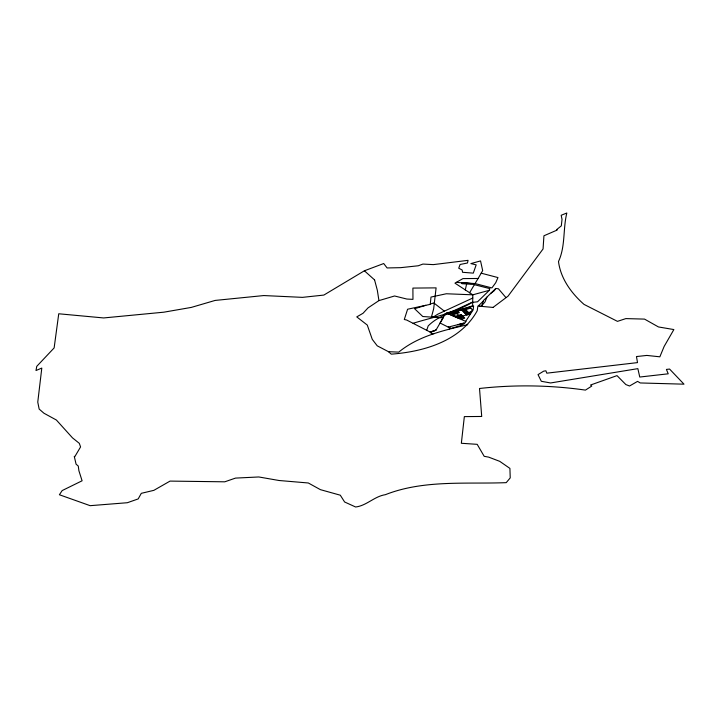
<?xml version="1.0" encoding="UTF-8"?>
<svg xmlns="http://www.w3.org/2000/svg" width="720" height="720" viewBox="0 0 720 720"><rect width="100%" height="100%" fill="white"/><g stroke="black" fill="none" stroke-linecap="round" stroke-linejoin="round"><path stroke-width="1.08" d="M493.029 307.422L508.059 296.136L543.06 248.967L543.933 235.782L557.181 230.049L556.659 229.626L561.321 225.855L562.023 219.375L561.186 215.28L566.829 213.003C562.851 229.068 565.569 246.384 558.495 261.522C560.664 278.676 571.383 293.256 584.037 304.407L617.463 321.363L625.86 318.6L644.526 319.104L658.467 326.952L673.866 329.562L664.146 346.437L659.853 356.814L646.83 355.428L636.471 356.553L637.515 362.61L546.804 373.167L545.886 370.791L543.654 371.16L538.029 374.625L541.305 381.285L550.575 382.959L637.857 368.64L639.756 377.037L668.223 373.806L666.414 369.414L669.582 369.063L684 384.174L640.242 382.959L637.569 381.375L629.532 386.001L625.86 384.57L617.013 375.624L590.544 385.02L591.777 386.055L585.45 390.105C550.278 385.11 514.809 384.543 479.511 388.485L481.716 416.466L464.346 416.61L461.349 443.277L477.189 444.33L484.191 456.318L488.664 457.128L499.716 461.331L509.913 468.396L510.228 477.882L506.214 482.652C466.02 484.2 423.63 479.619 385.371 494.685C374.427 496.323 366.507 505.755 355.626 506.997L344.619 501.993L340.299 495.198L320.409 489.654L308.313 482.985L279.036 480.501L258.795 476.964L235.512 478.098L224.766 481.815L170.046 481.095L153.855 490.347L141.309 493.326L138.186 498.924L127.341 502.722L90.144 505.674L59.4 494.748L62.172 490.572L82.089 480.789L78.903 470.727L78.273 466.047L76.077 464.175L74.268 456.363L74.844 456.597L80.568 446.949L79.317 443.34L72.522 437.895L56.367 420.012L43.956 413.235L39.168 409.077L37.764 402.111L41.805 368.064L36 370.521L36.747 366.354L54.135 347.922L58.743 313.776L103.626 317.943L163.863 312.183L191.286 307.413L215.136 300.429L263.754 295.56L302.445 297.36L323.847 295.074L364.401 270.783L383.715 263.538L387.09 267.948L400.707 267.66L418.284 265.77L422.928 264.069L433.35 264.618L468.054 260.343L467.487 262.998L460.098 264.474L458.73 268.191L462.168 270.018L462.555 272.286L473.283 273.132L476.181 264.861L470.889 263.592L480.546 260.919L482.679 270.621L478.116 278.478L462.96 278.595L454.959 283.149L472.806 294.822L472.635 305.766C457.281 311.148 440.118 313.848 428.175 325.935L426.726 330.282M478.116 278.478L475.038 283.554L462.096 282.78L461.997 283.707L474.507 284.463L469.566 292.797M425.736 305.325L414.585 308.709L422.766 316.521L443.061 317.88L435.996 330.084L430.524 332.262L406.674 320.031L404.298 319.491L407.601 309.231L430.245 304.353L430.992 297.063L446.319 293.76L472.806 294.822L489.402 290.277L477.54 301.797L472.761 302.337M465.273 289.989L466.713 283.581M431.433 317.061L433.665 308.79L436.104 287.874L412.902 288.081L412.965 299.367L406.881 299.052L394.569 295.983L378.927 300.609L368.019 307.899L363.033 313.281L356.76 316.89L367.281 325.071L372.276 339.372L377.226 345.825L388.476 351.693L391.275 354.15C423.702 351.747 460.557 341.127 477.216 310.761L477.873 306.045L493.047 307.431M483.264 301.122L478.908 305.379L479.376 306.18L481.149 306.333L481.707 305.766L483.498 300.465L495.747 288.477L498.411 288.774L505.809 297.432M486.891 297.126L485.028 301.869L481.707 305.766M431.721 316.404L433.656 316.8L437.976 314.082L472.806 298.017M489.024 290.376L489.942 288.639L474.444 284.706M495.747 288.477L494.334 290.655L490.401 293.616M465.66 321.363L473.157 309.879L473.625 305.91L448.128 313.749L465.966 321.489L465.084 322.83L448.245 327.105L440.091 323.037L444.789 314.82L472.761 302.022C454.554 313.335 433.242 317.034 413.073 323.289M475.038 283.554L491.895 287.919L495.729 282.726L497.97 277.569L481.167 273.177M444.213 314.487L446.553 313.065L452.826 311.229M430.515 332.253L435.996 330.084L430.11 332.046M388.467 351.684L398.727 352.125C418.428 335.97 443.601 330.372 467.757 324.693M455.265 312.795L458.442 311.76M462.267 310.509L465.444 309.474M452.313 314.019L458.658 311.958M470.718 308.034L463.752 310.302L462.897 309.42M463.158 311.436L466.344 310.392M464.058 312.354L467.244 311.31M464.958 313.272L468.135 312.237M456.084 316.674L461.538 314.892M471.141 311.769L466.623 313.236L467.802 314.442M458.856 316.467L462.033 315.432M465.858 314.19L469.035 313.155M459.747 317.385L462.933 316.35M460.647 318.303L463.833 317.268M430.272 304.011L433.854 302.967L444.276 311.067M457.74 324.729L463.788 323.163L464.571 323.595L460.746 325.602L450.927 328.455L448.245 327.105L450.279 328.131L448.794 329.418M434.322 333.531L431.739 333.999L430.362 332.307M462.051 283.068L471.384 283.554L456.39 282.375M446.553 313.065L447.444 313.452M448.128 313.749L459.486 318.681M364.392 270.783L374.58 279.918M456.795 313.506L458.586 315.342M456.165 313.713L454.365 311.877L457.551 310.842L459.342 312.678L453.609 314.541L455.409 316.377L461.142 314.514L464.724 318.186L461.547 319.221L457.956 315.549M374.571 279.909L377.316 290.214L378.945 300.609M472.437 309.789L469.836 313.776L458.163 317.574L454.032 315.783L451.458 313.146L469.863 307.152L472.437 309.789M464.553 308.556L461.367 309.591L466.749 315.108L469.935 314.073L464.553 308.556"/></g></svg>
